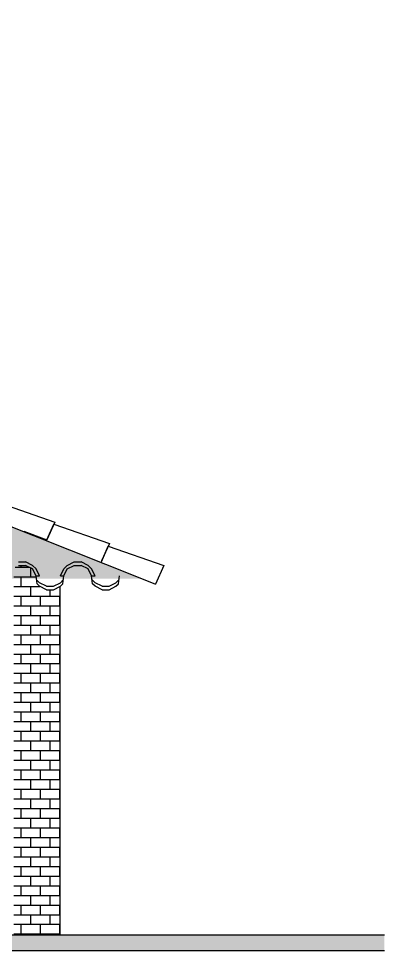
# Model space of a CAD drawing. Extents: x -109 to 1815, y -14679 to 345.
# Drawn here: x -89.39 to -87.02, y -38.86 to -32.82 of the extents above; entities that cross this region are included whole.
import ezdxf

# ---------------------------------------------------------------- set-up
doc = ezdxf.new("R2010")
doc.units = 0
doc.header["$MEASUREMENT"] = 0
for name, color, linetype in [('cob', 3, 'CONTINUOUS'), ('COTA', 1, 'CONTINUOUS'), ('LINHA-TELHA-VISTA', 1, 'CONTINUOUS'), ('PILAR', 5, 'CONTINUOUS'), ('spanish2-18', 3, 'CONTINUOUS')]:
    doc.layers.add(name, color=color, linetype=linetype)

# ---------------------------------------------------------------- blocks, each defined once
blk = doc.blocks.new('tellhafachada')
at = {"layer": 'spanish2-18'}
for p, q in [((-93.6915, -26.9813), (-93.6465, -26.9813)), ((-93.6915, -27.0038), (-93.6465, -27.0038)), ((-93.6015, -27.0038), (-93.6465, -26.9813)), ((-93.6015, -27.0263), (-93.6465, -27.0038)), ((-93.579, -27.0263), (-93.6015, -27.0038)), ((-93.399, -27.0263), (-93.3765, -27.0038)), ((-93.3765, -27.0038), (-93.3315, -26.9813)), ((-93.3765, -27.0263), (-93.3315, -27.0038)), ((-93.3315, -26.9813), (-93.2865, -26.9813)), ((-93.3315, -27.0038), (-93.2865, -27.0038)), ((-93.2415, -27.0038), (-93.2865, -26.9813)), ((-93.2415, -27.0263), (-93.2865, -27.0038)), ((-93.219, -27.0263), (-93.2415, -27.0038)), ((-93.579, -27.0713), (-93.6015, -27.0263)), ((-93.5565, -27.0713), (-93.579, -27.0263)), ((-93.5726, -27.1228), (-93.579, -27.0713)), ((-93.579, -27.0713), (-93.5565, -27.0713)), ((-93.4215, -27.0713), (-93.399, -27.0263)), ((-93.4215, -27.0713), (-93.399, -27.0713)), ((-93.4055, -27.1228), (-93.399, -27.0713)), ((-93.399, -27.0713), (-93.3765, -27.0263)), ((-93.219, -27.0713), (-93.2415, -27.0263)), ((-93.1965, -27.0713), (-93.219, -27.0263)), ((-93.2126, -27.1228), (-93.219, -27.0713)), ((-93.219, -27.0713), (-93.1965, -27.0713)), ((-93.0455, -27.1228), (-93.039, -27.0713)), ((-93.5565, -27.1163), (-93.5758, -27.0971)), ((-93.5565, -27.1388), (-93.5726, -27.1228)), ((-93.5115, -27.1388), (-93.5565, -27.1163)), ((-93.5115, -27.1613), (-93.5565, -27.1388)), ((-93.5115, -27.1388), (-93.4665, -27.1388)), ((-93.4665, -27.1388), (-93.4215, -27.1163)), ((-93.4665, -27.1613), (-93.4215, -27.1388)), ((-93.4215, -27.1163), (-93.4022, -27.0971)), ((-93.4215, -27.1388), (-93.4055, -27.1228)), ((-93.1965, -27.1163), (-93.2158, -27.0971)), ((-93.1965, -27.1388), (-93.2126, -27.1228)), ((-93.1515, -27.1388), (-93.1965, -27.1163)), ((-93.1515, -27.1613), (-93.1965, -27.1388)), ((-93.1515, -27.1388), (-93.1065, -27.1388)), ((-93.1065, -27.1388), (-93.0615, -27.1163)), ((-93.1065, -27.1613), (-93.0615, -27.1388)), ((-93.0615, -27.1163), (-93.0422, -27.0971)), ((-93.0615, -27.1388), (-93.0455, -27.1228)), ((-93.5115, -27.1613), (-93.4665, -27.1613)), ((-93.1515, -27.1613), (-93.1065, -27.1613))]:
    blk.add_line(p, q, dxfattribs=at)

msp = doc.modelspace()

# ---------------------------------------------------------------- hatches: boundary and pattern name
at = {"layer": 'COTA'}
h = msp.add_hatch(dxfattribs=at)
h.set_pattern_fill('BRICK', color=256, scale=0.25, style=0)
h.paths.add_polyline_path([(-89.1214, -36.4987), (-89.1659, -36.521), (-89.2109, -36.521), (-89.2559, -36.4985), (-89.272, -36.4824), (-89.2784, -36.431), (-89.3009, -36.386), (-89.3459, -36.3635), (-89.3909, -36.3635), (-89.4214, -36.3787), (-89.4214, -38.756), (-89.1214, -38.756)])
msp.add_hatch(color=256, dxfattribs=at).paths.add_polyline_path([(-87.0237, -38.856), (-87.0237, -38.756), (-101.3937, -38.756, -0.080738), (-101.485, -38.756), (-102.6205, -38.756, -0.079033), (-102.7098, -38.756), (-106.6516, -38.756), (-106.6516, -38.856)])
at = {"layer": 'LINHA-TELHA-VISTA'}
h = msp.add_hatch(dxfattribs=at)
h.set_pattern_fill('SPANISH2', color=256, scale=0.18, style=0)
h.set_pattern_definition([(0, (-794.63089, -300.0635), (0.36, 0.18), [0.045, -0.315]), (0, (-794.63089, -300.041), (0.36, 0.18), [0.045, -0.135]), (0, (-794.45089, -300.0185), (0.36, 0.18), [0.045, -0.315]), (0, (-794.72089, -300.131), (0.36, 0.18), [0.0225, -0.18, 0.0225, -0.135]), (45, (-794.69839, -300.08599), (2e-17, 0.18), [0.03181981, -0.47729708]), (45, (-794.72089, -300.01849), (2e-17, 0.18), [0.022734, -0.48638288]), (45, (-794.72089, -299.99599), (2e-17, 0.18), [0.02727, -0.48184688]), (135, (-794.49589, -299.99599), (2e-17, 0.18), [0.02727, -0.48184688]), (135, (-794.49589, -300.01849), (2e-17, 0.18), [0.022734, -0.48638288]), (135, (-794.51839, -300.08599), (2e-17, 0.18), [0.03181981, -0.47729708]), (26.56505, (-794.67589, -300.08599), (-9e-12, 0.18), [0.05031153, -0.35218071]), (26.56505, (-794.67589, -300.06349), (-9e-12, 0.18), [0.05031153, -0.35218071]), (26.56505, (-794.76589, -300.04099), (-9e-12, 0.18), [0.05031153, -0.35218071]), (26.56505, (-794.76589, -300.01849), (-9e-12, 0.18), [0.05031153, -0.35218071]), (63.434949, (-794.720885, -300.13099), (9e-12, 0.18), [0.05031153, -0.75467294]), (63.434949, (-794.698385, -300.13099), (9e-12, 0.18), [0.05031153, -0.75467294]), (116.565051, (-794.518385, -300.13099), (-9e-12, 0.18), [0.05031153, -0.75467294]), (116.565051, (-794.495885, -300.13099), (-9e-12, 0.18), [0.05031153, -0.75467294]), (153.43495, (-794.54089, -300.08599), (9e-12, 0.18), [0.05031153, -0.35218071]), (153.43495, (-794.54089, -300.06349), (9e-12, 0.18), [0.05031153, -0.35218071]), (153.43495, (-794.45089, -300.04099), (9e-12, 0.18), [0.05031153, -0.35218071]), (153.43495, (-794.45089, -300.01849), (9e-12, 0.18), [0.05031153, -0.35218071]), (82.8749837, (-794.720885, -300.130991), (9e-14, 0.18), [0.18140076, -2.72101203]), (97.1250163, (-794.495885, -300.130991), (-9e-14, 0.18), [0.18140076, -2.72101203])])
h.paths.add_polyline_path([(-97.6719, -32.8242), (-103.2958, -35.3672), (-98.41, -35.3672), (-98.41, -36.4493), (-88.5964, -36.4493)])

# ---------------------------------------------------------------- linework, layer by layer
at = {"layer": 'cob'}
for p, q in [((-89.3569, -36.1419), (-89.2083, -36.1974)), ((-88.5964, -36.4493), (-88.5058, -36.4862))]:
    msp.add_line(p, q, dxfattribs=at)
for points in [[(-89.5616, -36.06), (-89.5171, -35.9592), (-89.1571, -36.0838), (-89.2083, -36.1974)], [(-89.2083, -36.1974), (-89.1639, -36.0966), (-89.163, -36.0969)], [(-89.2075, -36.1977), (-89.163, -36.0969), (-88.803, -36.2215), (-88.8542, -36.3351)], [(-88.8554, -36.3407), (-88.811, -36.2399), (-88.451, -36.3645), (-88.5058, -36.4862)]]:
    msp.add_lwpolyline(points, dxfattribs=at)
at = {"layer": 'COTA'}
for p, q in [((-106.6516, -38.756), (-87.0237, -38.756)), ((-106.6516, -38.856), (-87.0237, -38.856))]:
    msp.add_line(p, q, dxfattribs=at)
at = {"layer": 'LINHA-TELHA-VISTA'}
msp.add_line((-97.6719, -32.8242), (-88.5964, -36.4493), dxfattribs=at)
at = {"layer": 'PILAR'}
msp.add_line((-89.1214, -38.756), (-89.1214, -36.4975), dxfattribs=at)

# ---------------------------------------------------------------- block references
msp.add_blockref('tellhafachada', (4.3006, -9.3597), dxfattribs=at)

doc.saveas('drawing.dxf')
